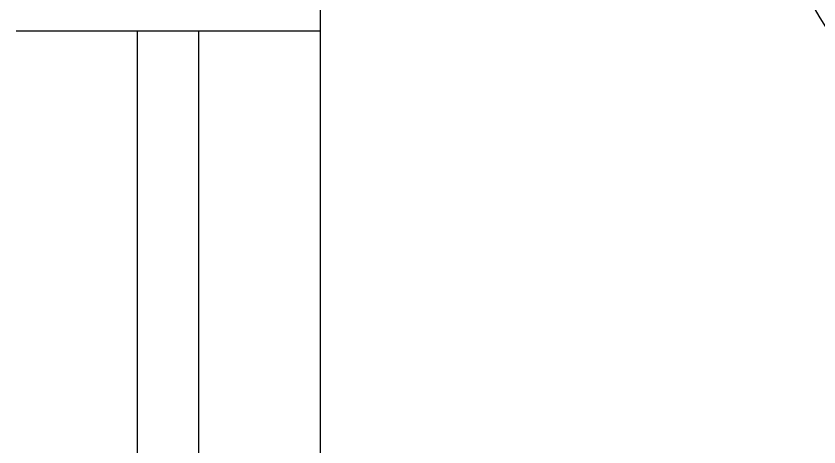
# Model space of a CAD drawing. Header units: millimetres. Extents: x 732 to 1037, y 127 to 299.
# Drawn here: x 734.2326 to 734.6288, y 279.4599 to 279.6724 of the extents above; entities that cross this region are included whole.
import ezdxf

# ---------------------------------------------------------------- set-up
doc = ezdxf.new("R2010")
doc.units = ezdxf.units.MM
doc.layers.add('I-ARQ', color=8, linetype='Continuous')

msp = doc.modelspace()

# ---------------------------------------------------------------- linework, layer by layer
at = {"layer": 'I-ARQ'}
for p, q in [((734.38258, 279.87654), (734.38258, 279.16503)), ((734.23258, 279.66503), (734.38258, 279.66503)), ((734.29258, 279.16503), (734.29258, 279.66503)), ((734.32258, 279.66503), (734.32258, 279.16503))]:
    msp.add_line(p, q, dxfattribs=at)
msp.add_arc((735.14417, 279.98286), 0.60159, 179.97416, 269.84895, dxfattribs=at)

doc.saveas('drawing.dxf')
